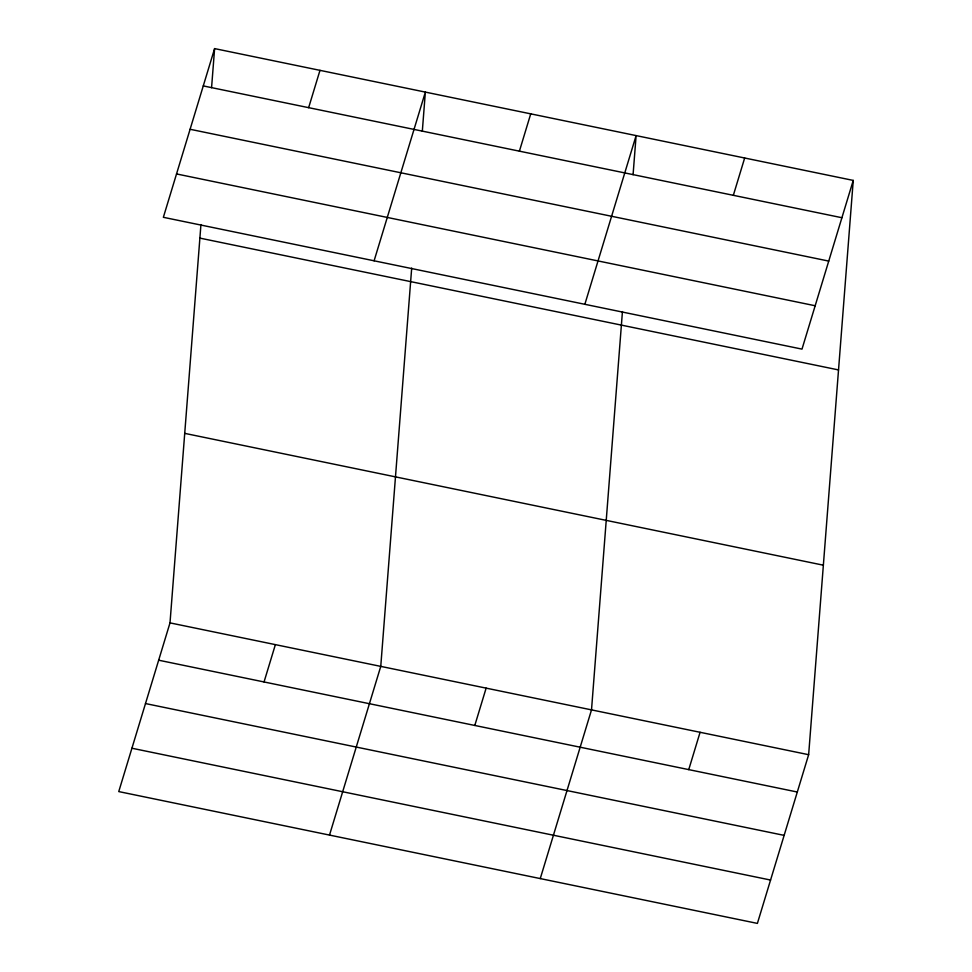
<?xml version="1.0" encoding="UTF-8"?>
<svg xmlns="http://www.w3.org/2000/svg" width="972" height="972" viewBox="0 0 972 972"><rect width="100%" height="100%" fill="white"/><g stroke="black" fill="none" stroke-linecap="round" stroke-linejoin="round"><path stroke-width="1.46" d="M853.246 180.415L801.997 349.118L163.357 217.303L214.605 48.6L853.246 180.415L808.643 754.697L757.395 923.4L118.754 791.585L170.003 622.882L200.937 224.581M211.568 87.711L214.605 48.6M411.691 268.078L380.757 666.391L329.508 835.082M422.322 131.208L425.359 92.097L374.099 260.8M622.444 311.575L591.511 709.888L540.262 878.579M633.076 174.705L636.113 135.594L584.852 304.297M308.646 107.661L319.982 70.349M264.044 681.955L275.38 644.63M519.4 151.17L530.736 113.846M474.798 725.452L486.134 688.14M733.338 195.323L744.673 158.011M688.747 769.617L700.083 732.293M203.27 85.913L841.91 217.728M190.099 129.276L828.739 261.091M176.527 173.939L815.168 305.755M199.892 238.116L838.532 369.931M184.729 433.366L823.369 565.194M170.003 622.882L808.643 754.697M158.667 660.207L797.307 792.022M145.496 703.558L784.137 835.373M131.925 748.233L770.565 880.049"/></g></svg>
